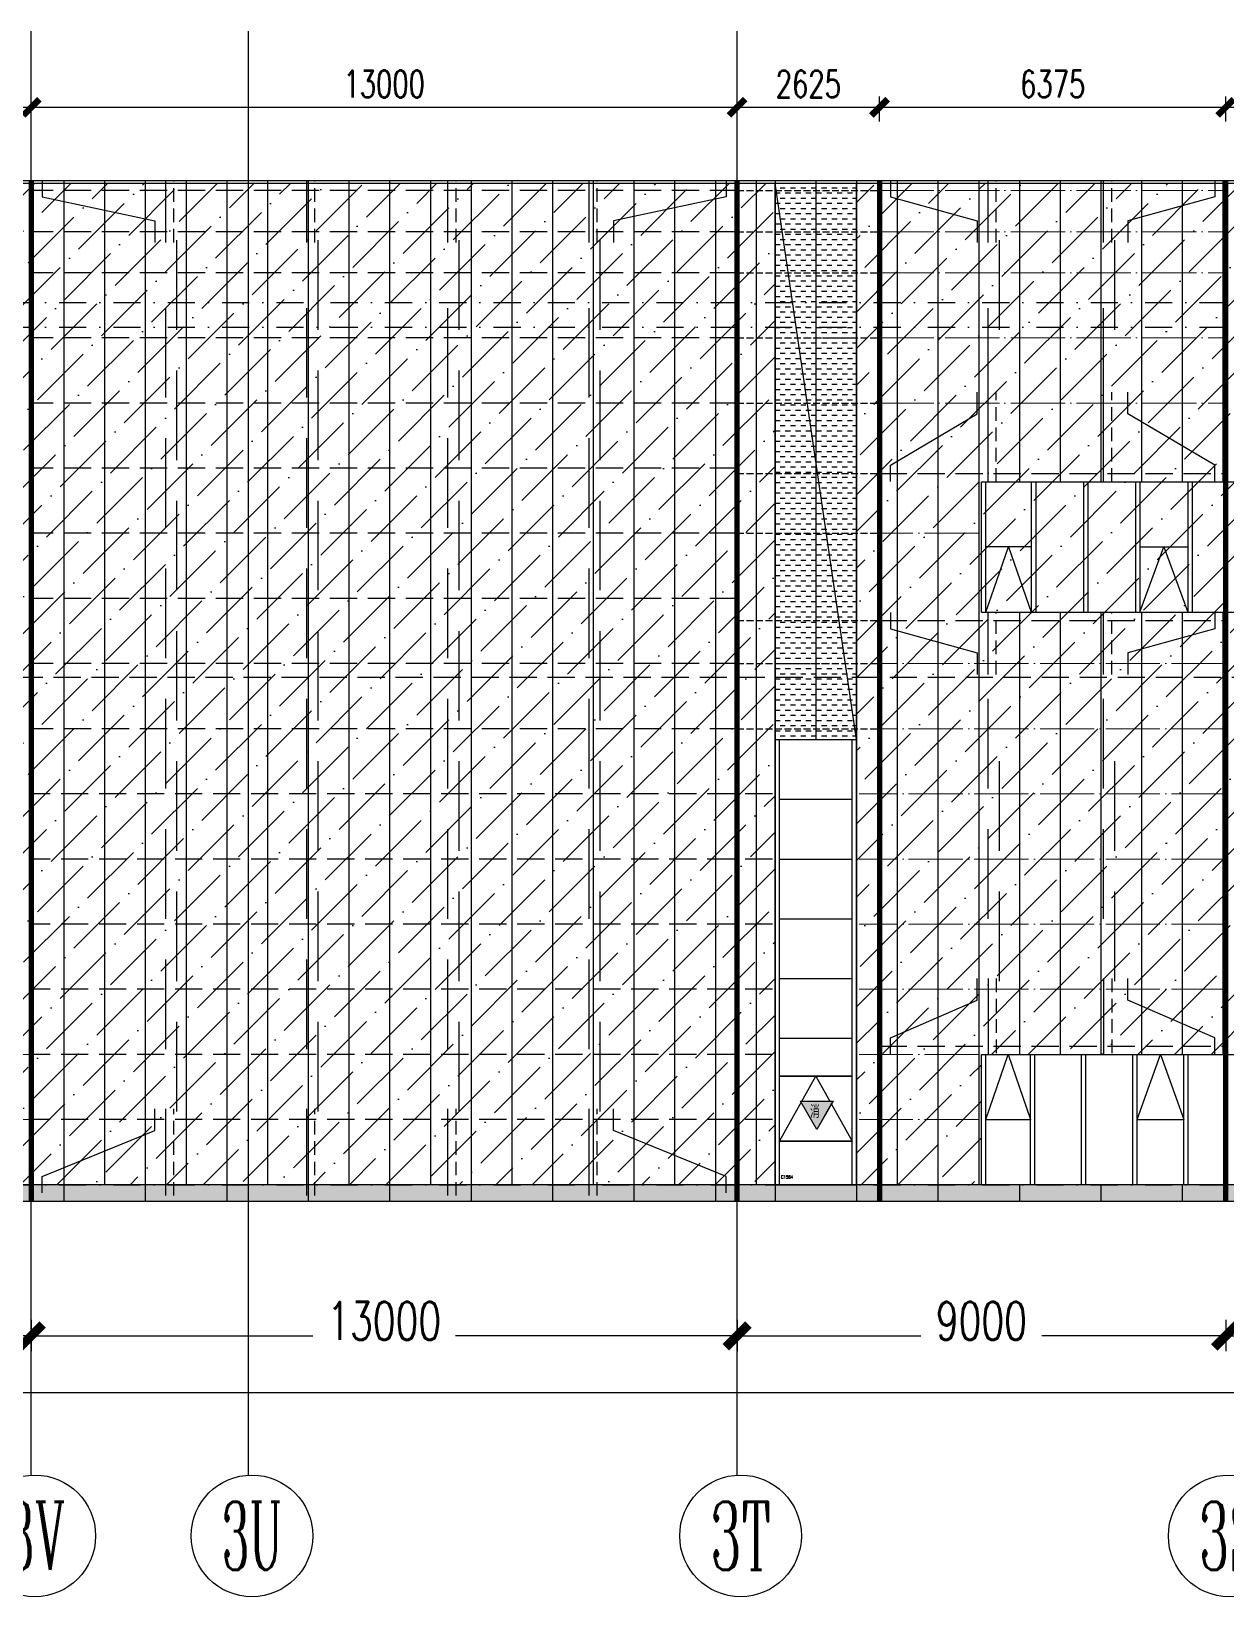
# Model space of a CAD drawing. Extents: x -2072575 to 87763, y -155913 to 742026.
# Drawn here: x -116342 to -94342, y 495627 to 524462 of the extents above; entities that cross this region are included whole.
import ezdxf
from ezdxf.enums import TextEntityAlignment as Align

# ---------------------------------------------------------------- set-up
doc = ezdxf.new("R2010")
doc.units = 0
doc.header["$LTSCALE"] = 1000
for name, pattern in [('20剖面图$0$DASH', [0.35, 0.25, -0.1]), ('__DASH', [0.35, 0.25, -0.1]), ('CENTER', [2, 1.25, -0.25, 0.25, -0.25]), ('DASHDOT', [1, 0.5, -0.25, 0, -0.25]), ('DASHED', [0.75, 0.5, -0.25]), ('DOT', [0.25, 0, -0.25]), ('DOTE', [2.42, 2, -0.2, 0.02, -0.2]), ('HIDDEN2', [0.1875, 0.125, -0.0625])]:
    doc.linetypes.add(name, pattern=pattern)
doc.layers.get('Defpoints').update_dxf_attribs({"color": 210})
for name, color, linetype in [('!ZN1-填充-8', 8, 'Continuous'), ('!ZN1-文字-7', 7, 'Continuous'), ('!ZN1-标注-173', 173, 'Continuous'), ('!ZN3-玻璃幕墙-4', 4, 'Continuous'), ('!ZN4-辅助材料-1', 1, 'Continuous'), ('12圆钢+30钢套管撑杆', 3, 'Continuous'), ('12圆钢斜拉条', 30, 'Continuous'), ('12圆钢直拉条', 22, 'Continuous'), ('250×150×4.5×8 H型钢', 3, 'HIDDEN2'), ('3符号', 3, 'Continuous'), ('3铝板幕墙', 3, 'Continuous'), ('4玻璃幕墙', 4, 'Continuous'), ('60x60x5钢方管', 6, '20剖面图$0$DASH'), ('A-LIN-V', 9, 'Continuous'), ('A-云线', 50, 'Continuous'), ('A-门窗表显示尺寸', 160, 'Continuous'), ('AS-WALL', 40, 'Continuous'), ('DIM', 173, 'Continuous'), ('DOT', 8, 'DOT'), ('DOTE', 1, 'CENTER'), ('IE-填充-JYZS', 7, 'Continuous'), ('压型钢板', 23, 'Continuous')]:
    doc.layers.add(name, color=color, linetype=linetype)
doc.layers.add('A-加建区域', color=47, linetype='Continuous', plot=False)
doc.layers.add('冷弯薄壁C型钢 250x75x20x3.0', color=51, linetype='DOTE', lineweight=0)
doc.layers.add('梁', color=4, linetype='Continuous', lineweight=18)
doc.styles.add('_TCH_AXIS', font='COMPLEX', dxfattribs={"bigfont": 'GBCBIG'})
doc.styles.add('A-STANDARD', font='SIMPLEX', dxfattribs={"bigfont": 'GBCBIG'})
doc.styles.add('DHTEXT-1', font='romans.shx', dxfattribs={"width": 0.7, "bigfont": 'chinese.shx'})
doc.styles.add('样式 1', font='romans.shx', dxfattribs={"width": 0.7, "bigfont": 'chinese.shx'})
doc.dimstyles.new('ZN200', dxfattribs={"dimscale": 200, "dimtxt": 2.5, "dimasz": 1.5, "dimexe": 1, "dimexo": 2, "dimgap": 0.9, "dimtad": 1, "dimdec": 0, "dimdsep": 46, "dimtxsty": 'DHTEXT-1', "dimblk": 'ARCHTICK', "dimcen": 2.5, "dimclrd": 173, "dimclre": 173, "dimclrt": 7, "dimazin": 2, "dimtfac": 1, "dimtdec": 0, "dimtix": 1, "dimtmove": 2, "dimatfit": 3, "dimfxl": 0, "dimtolj": 1, "dimtzin": 0, "dimarcsym": 0})
doc.dimstyles.new('ZN280', dxfattribs={"dimscale": 280, "dimtxt": 2.5, "dimasz": 1.5, "dimexe": 1, "dimexo": 2, "dimgap": 0.9, "dimtad": 1, "dimdec": 0, "dimdsep": 46, "dimtxsty": 'DHTEXT-1', "dimblk": 'ARCHTICK', "dimcen": 2.5, "dimclrd": 173, "dimclre": 173, "dimclrt": 7, "dimazin": 2, "dimtfac": 1, "dimtdec": 0, "dimtix": 1, "dimtmove": 2, "dimatfit": 3, "dimfxl": 0, "dimarcsym": 0})
pattern_1 = [(45, (119669.48, -503214.68), (252.5697, 926.0889), [1190.625, -238.125, 0, -238.125])]

# ---------------------------------------------------------------- blocks, each defined once
blk = doc.blocks.new('*U215')
at = {"layer": '!ZN3-玻璃幕墙-4', "color": 7, "ltscale": 10}
blk.add_lwpolyline([(0, 0), (670, 1200), (1340, 0)], dxfattribs=at)
blk = doc.blocks.new('消防救援口标识')
blk.add_wipeout([(0, 0), (-150, 260), (150, 260)]).dxf.layer = '!ZN1-标注-173'
at = {"layer": '!ZN1-填充-8'}
h = blk.add_hatch(color=252, dxfattribs=at)
h.dxf.hatch_style = 1
h.paths.add_polyline_path([(0, 0), (-150, 260), (150, 260)])
at = {"layer": '!ZN1-标注-173'}
blk.add_lwpolyline([(0, 0), (-150, 260), (150, 260)], close=True, dxfattribs=at)
at = {"layer": '!ZN1-文字-7', "ltscale": 1.5, "style": '样式 1', "width": 0.7}
blk.add_text('消', height=120, dxfattribs=at).set_placement((-62, 164), align=Align.MIDDLE_LEFT)
blk = doc.blocks.new('er446')
at = {"layer": '4玻璃幕墙', "ltscale": 1.5}
for p, q in [((-1821070, 519237), (-1822410, 519237)), ((-1821070, 518037), (-1822410, 518037))]:
    blk.add_line(p, q, dxfattribs=at)
at = {"layer": '!ZN3-玻璃幕墙-4', "ltscale": 500}
blk.add_blockref('*U215', (-1822410, 518037), dxfattribs=at)
at = {"layer": 'A-门窗表显示尺寸', "color": 3, "style": 'A-STANDARD', "width": 0.705882}
blk.add_text('C1584', height=59.5, dxfattribs=at).set_placement((-1822380, 517350))
at = {"layer": '!ZN4-辅助材料-1', "xscale": 2, "yscale": 2, "zscale": 2}
blk.add_blockref('消防救援口标识', (-1821724, 518256), dxfattribs=at)
blk = doc.blocks.new('20250905101245')
at = {"layer": '!ZN1-填充-8'}
h = blk.add_hatch(dxfattribs=at)
h.set_pattern_fill('ANSI36', color=252, scale=300, style=0)
h.set_pattern_definition(pattern_1)
h.paths.add_polyline_path([(-900, 0), (31700, 0), (31700, 18450), (-900, 18450)])
h = blk.add_hatch(dxfattribs=at)
h.set_pattern_fill('ANSI36', color=252, scale=300, style=0)
h.set_pattern_definition(pattern_1)
h.paths.add_polyline_path([(33200, 18450), (58600, 18450), (58600, 0), (56000, 0), (56000, 5000), (51000, 5000), (51000, 0), (50700, 0), (35500, 0), (48700, 0), (48700, 2400), (35500, 2400), (35500, 0), (31689, 0), (31700, 0), (33200, 0)])
h = blk.add_hatch(dxfattribs=at)
h.set_pattern_fill('DOTS', color=252, scale=75, style=0)
h.set_pattern_definition([(0, (134341.77, -503214.68), (59.53125, 119.0625), [0, -119.0625])])
h.paths.add_polyline_path([(-900, 0), (43003, 0), (43003, -300), (-900, -300)])
at = {"layer": 'IE-填充-JYZS', "ltscale": 10}
h = blk.add_hatch(dxfattribs=at)
h.set_pattern_fill('DASH', color=252, scale=100)
h.set_pattern_definition([(0, (119669.48, -503214.675), (95.25, 95.25), [95.25, -95.25])])
h.paths.add_polyline_path([(31700, 8200), (33200, 8200), (33200, 18450), (31700, 18450)])
at = {"layer": '!ZN3-玻璃幕墙-4', "color": 252, "ltscale": 10}
for points in [[(35580, 10550), (36000, 11750), (36420, 10550)], [(38420, 10550), (38860, 11750), (39300, 10550)], [(35580, 1200), (35991, 2400), (36403, 1200)], [(38369, 1200), (38800, 2400), (39231, 1200)]]:
    blk.add_lwpolyline(points, dxfattribs=at)
at = {"layer": '3铝板幕墙', "color": 252, "ltscale": 1000}
for p, q in [((18600, 0), (18600, -300)), ((20100, 0), (20100, -300)), ((21600, 0), (21600, -300)), ((23100, 0), (23100, -300)), ((24600, 0), (24600, -300)), ((26100, 0), (26100, -300)), ((27600, 0), (27600, -300)), ((29100, 0), (29100, -300)), ((30600, 0), (30600, -300)), ((34700, 0), (34700, -300)), ((36200, 0), (36200, -300)), ((37700, 0), (37700, -300)), ((39200, 0), (39200, -300))]:
    blk.add_line(p, q, dxfattribs=at)
at = {"layer": '4玻璃幕墙', "color": 252, "ltscale": 10}
for p, q in [((35500, 10550), (35500, 12950)), ((35500, 12950), (56000, 12950)), ((35580, 10550), (35580, 12950)), ((36420, 12950), (36420, 10550)), ((36500, 12950), (36500, 10550)), ((37380, 12950), (37380, 10550)), ((37460, 12950), (37460, 10550)), ((38340, 12950), (38340, 10550)), ((38420, 12950), (38420, 10550)), ((39300, 12950), (39300, 10550)), ((39380, 12950), (39380, 10550)), ((36420, 11750), (35580, 11750)), ((38420, 11750), (39300, 11750)), ((35500, 10550), (56000, 10550))]:
    blk.add_line(p, q, dxfattribs=at)
at = {"layer": '4玻璃幕墙', "color": 252, "ltscale": 1.5}
for p, q in [((31700, 8200), (33200, 8200)), ((31780, 7100), (33120, 7100)), ((31780, 6000), (33120, 6000)), ((31780, 4900), (33120, 4900)), ((31780, 3800), (33120, 3800)), ((31780, 2700), (33120, 2700)), ((35500, 0), (35500, 2400)), ((35500, 2400), (48700, 2400)), ((35580, 0), (35580, 2400)), ((36403, 0), (36403, 2400)), ((36483, 0), (36483, 2400)), ((37346, 0), (37346, 2400)), ((37426, 0), (37426, 2400)), ((38289, 0), (38289, 2400)), ((38369, 0), (38369, 2400)), ((39231, 0), (39231, 2400)), ((39311, 0), (39311, 2400)), ((35580, 1200), (36403, 1200)), ((38369, 1200), (39231, 1200)), ((48700, 0), (35500, 0))]:
    blk.add_line(p, q, dxfattribs=at)
at = {"layer": 'A-LIN-V', "color": 252}
for p, q in [((-900, 18500), (184800, 18500)), ((-900, 18450), (184800, 18450)), ((31700, 8200), (31700, 18450)), ((33200, 8200), (33200, 18450))]:
    blk.add_line(p, q, dxfattribs=at)
at = {"layer": 'AS-WALL', "color": 252}
blk.add_lwpolyline([(33200, 8200), (33200, 8200), (31700, 18450)], dxfattribs=at)
at = {"layer": '压型钢板', "color": 252, "ltscale": 10}
for p, q in [((18600, 18500), (18600, 0)), ((19350, 18500), (19350, 0)), ((20100, 18500), (20100, 0)), ((20850, 18500), (20850, 0)), ((21600, 18500), (21600, 0)), ((22350, 18500), (22350, 0)), ((23100, 18500), (23100, 0)), ((23850, 18500), (23850, 0)), ((24600, 18500), (24600, 0)), ((25350, 18500), (25350, 0)), ((26100, 18500), (26100, 0)), ((26850, 18500), (26850, 0)), ((27600, 18500), (27600, 0)), ((28350, 18500), (28350, 0)), ((29100, 18500), (29100, 0)), ((29850, 18500), (29850, 0)), ((30600, 18500), (30600, 0)), ((31350, 18500), (31350, 0)), ((32450, 18500), (32450, 8200)), ((33950, 18500), (33950, 0)), ((34700, 18500), (34700, 0)), ((35450, 18500), (35450, 0)), ((36200, 18500), (36200, 12950)), ((36950, 18500), (36950, 12950)), ((37700, 18500), (37700, 12950)), ((38450, 18500), (38450, 12950)), ((39200, 18500), (39200, 12950)), ((39950, 18500), (39950, 12950)), ((36200, 10550), (36200, 2400)), ((36950, 10550), (36950, 2400)), ((37700, 10550), (37700, 2400)), ((38450, 10550), (38450, 2400)), ((39200, 10550), (39200, 2400)), ((39950, 10550), (39950, 2400))]:
    blk.add_line(p, q, dxfattribs=at)
at = {"layer": 'A-LIN-V', "color": 252}
blk.add_blockref('er446', (1854190, -517237), dxfattribs=at)
blk.add_blockref('er446', (1854190, -517237), dxfattribs=at)
blk.add_blockref('er446', (1854190, -517237), dxfattribs=at)
at = {"layer": '!ZN3-玻璃幕墙-4', "color": 252, "ltscale": 10}
blk.add_lwpolyline([(31780, 800), (32450, 2000), (33120, 800)], dxfattribs=at)
at = {"layer": '3铝板幕墙', "color": 252, "ltscale": 1000}
for p, q in [((31700, 0), (31700, -300)), ((33200, 0), (33200, -300))]:
    blk.add_line(p, q, dxfattribs=at)
blk.add_lwpolyline([(43003, 0), (-900, 0), (-900, -300), (43003, -300)], close=True, dxfattribs=at)
at = {"layer": '4玻璃幕墙', "color": 252, "ltscale": 1.5}
for p, q in [((31700, 0), (31700, 8200)), ((31780, 0), (31780, 8200)), ((33120, 0), (33120, 8200)), ((33200, 0), (33200, 8200)), ((33120, 2000), (31780, 2000)), ((31780, 800), (33120, 800)), ((31700, 0), (33200, 0)), ((33200, 0), (31700, 0))]:
    blk.add_line(p, q, dxfattribs=at)
at = {"layer": '4玻璃幕墙', "ltscale": 1.5}
blk.add_line((33120, 800), (31780, 800), dxfattribs=at)
at = {"layer": 'A-LIN-V', "color": 252}
blk.add_line((33200, 0), (31700, 0), dxfattribs=at)
at = {"layer": '压型钢板', "color": 252, "ltscale": 10}
for p, q in [((31700, 18500), (31700, 0)), ((33200, 18500), (33200, 0))]:
    blk.add_line(p, q, dxfattribs=at)
at = {"layer": 'A-门窗表显示尺寸', "color": 3, "style": 'A-STANDARD', "width": 0.705882}
blk.add_text('C1584', height=59.5, dxfattribs=at).set_placement((31810, 113))
at = {"layer": '!ZN4-辅助材料-1', "xscale": 2, "yscale": 2, "zscale": 2}
blk.add_blockref('消防救援口标识', (32467, 1018), dxfattribs=at)
blk = doc.blocks.new('_ArchTick')
at = {"color": 0, "linetype": 'ByBlock', "const_width": 0.4}
blk.add_lwpolyline([(-0.5, -0.5), (0.5, 0.5)], dxfattribs=at)
blk = doc.blocks.new('*D2507')
at = {"layer": 'Defpoints', "color": 0, "ltscale": 2800, "transparency": 16777216}
for p in [(-900, -1926), (184800, -1926), (184800, -3824)]:
    blk.add_point(p, dxfattribs=at)
at = {"layer": 'DIM', "color": 173, "linetype": 'ByBlock', "lineweight": -2, "ltscale": 2800, "transparency": 16777216}
for p, q in [((-900, -2486), (-900, -4104)), ((184800, -2486), (184800, -4104)), ((-900, -3824), (90403, -3824)), ((184800, -3824), (93497, -3824))]:
    blk.add_line(p, q, dxfattribs=at)
at = {"layer": 'DIM', "color": 173, "lineweight": -2, "ltscale": 2800, "transparency": 16777216, "xscale": 420, "yscale": 420, "zscale": 420, "rotation": 180}
blk.add_blockref('_ArchTick', (-900, -3824), dxfattribs=at)
at = {"layer": 'DIM', "color": 173, "lineweight": -2, "ltscale": 2800, "transparency": 16777216, "xscale": 420, "yscale": 420, "zscale": 420}
blk.add_blockref('_ArchTick', (184800, -3824), dxfattribs=at)
at = {"layer": 'DIM', "color": 7, "ltscale": 2800, "transparency": 16777216, "insert": (91950, -3549), "char_height": 700, "attachment_point": 5, "style": 'DHTEXT-1'}
blk.add_mtext('185700', dxfattribs=at)
blk = doc.blocks.new('*D2515')
at = {"layer": 'Defpoints', "color": 0, "ltscale": 2800, "transparency": 16777216}
for p in [(9000, -1926), (18000, -1926), (18000, -2784)]:
    blk.add_point(p, dxfattribs=at)
at = {"layer": 'DIM', "color": 173, "linetype": 'ByBlock', "lineweight": -2, "ltscale": 2800, "transparency": 16777216}
for p, q in [((9000, -2486), (9000, -3064)), ((18000, -2486), (18000, -3064)), ((9000, -2784), (12385, -2784)), ((18000, -2784), (14615, -2784))]:
    blk.add_line(p, q, dxfattribs=at)
at = {"layer": 'DIM', "color": 173, "lineweight": -2, "ltscale": 2800, "transparency": 16777216, "xscale": 420, "yscale": 420, "zscale": 420, "rotation": 180}
blk.add_blockref('_ArchTick', (9000, -2784), dxfattribs=at)
at = {"layer": 'DIM', "color": 173, "lineweight": -2, "ltscale": 2800, "transparency": 16777216, "xscale": 420, "yscale": 420, "zscale": 420}
blk.add_blockref('_ArchTick', (18000, -2784), dxfattribs=at)
at = {"layer": 'DIM', "color": 7, "ltscale": 2800, "transparency": 16777216, "insert": (13500, -2509), "char_height": 700, "attachment_point": 5, "style": 'DHTEXT-1'}
blk.add_mtext('9000', dxfattribs=at)
blk = doc.blocks.new('*D2516')
at = {"layer": 'Defpoints', "color": 0, "ltscale": 2800, "transparency": 16777216}
for p in [(18000, -1926), (31000, -1926), (31000, -2784)]:
    blk.add_point(p, dxfattribs=at)
at = {"layer": 'DIM', "color": 173, "linetype": 'ByBlock', "lineweight": -2, "ltscale": 2800, "transparency": 16777216}
for p, q in [((18000, -2486), (18000, -3064)), ((31000, -2486), (31000, -3064)), ((18000, -2784), (23186, -2784)), ((31000, -2784), (25814, -2784))]:
    blk.add_line(p, q, dxfattribs=at)
at = {"layer": 'DIM', "color": 173, "lineweight": -2, "ltscale": 2800, "transparency": 16777216, "xscale": 420, "yscale": 420, "zscale": 420, "rotation": 180}
blk.add_blockref('_ArchTick', (18000, -2784), dxfattribs=at)
at = {"layer": 'DIM', "color": 173, "lineweight": -2, "ltscale": 2800, "transparency": 16777216, "xscale": 420, "yscale": 420, "zscale": 420}
blk.add_blockref('_ArchTick', (31000, -2784), dxfattribs=at)
at = {"layer": 'DIM', "color": 7, "ltscale": 2800, "transparency": 16777216, "insert": (24500, -2509), "char_height": 700, "attachment_point": 5, "style": 'DHTEXT-1'}
blk.add_mtext('13000', dxfattribs=at)
blk = doc.blocks.new('*D2517')
at = {"layer": 'Defpoints', "color": 0, "ltscale": 2800, "transparency": 16777216}
for p in [(31000, -1926), (40000, -1926), (40000, -2784)]:
    blk.add_point(p, dxfattribs=at)
at = {"layer": 'DIM', "color": 173, "linetype": 'ByBlock', "lineweight": -2, "ltscale": 2800, "transparency": 16777216}
for p, q in [((31000, -2486), (31000, -3064)), ((40000, -2486), (40000, -3064)), ((31000, -2784), (34385, -2784)), ((40000, -2784), (36615, -2784))]:
    blk.add_line(p, q, dxfattribs=at)
at = {"layer": 'DIM', "color": 173, "lineweight": -2, "ltscale": 2800, "transparency": 16777216, "xscale": 420, "yscale": 420, "zscale": 420, "rotation": 180}
blk.add_blockref('_ArchTick', (31000, -2784), dxfattribs=at)
at = {"layer": 'DIM', "color": 173, "lineweight": -2, "ltscale": 2800, "transparency": 16777216, "xscale": 420, "yscale": 420, "zscale": 420}
blk.add_blockref('_ArchTick', (40000, -2784), dxfattribs=at)
at = {"layer": 'DIM', "color": 7, "ltscale": 2800, "transparency": 16777216, "insert": (35500, -2509), "char_height": 700, "attachment_point": 5, "style": 'DHTEXT-1'}
blk.add_mtext('9000', dxfattribs=at)
blk = doc.blocks.new('*D2518')
at = {"layer": 'Defpoints', "color": 0, "ltscale": 2800, "transparency": 16777216}
for p in [(40000, -1926), (49000, -1926), (49000, -2784)]:
    blk.add_point(p, dxfattribs=at)
at = {"layer": 'DIM', "color": 173, "linetype": 'ByBlock', "lineweight": -2, "ltscale": 2800, "transparency": 16777216}
for p, q in [((40000, -2486), (40000, -3064)), ((49000, -2486), (49000, -3064)), ((40000, -2784), (43385, -2784)), ((49000, -2784), (45615, -2784))]:
    blk.add_line(p, q, dxfattribs=at)
at = {"layer": 'DIM', "color": 173, "lineweight": -2, "ltscale": 2800, "transparency": 16777216, "xscale": 420, "yscale": 420, "zscale": 420, "rotation": 180}
blk.add_blockref('_ArchTick', (40000, -2784), dxfattribs=at)
at = {"layer": 'DIM', "color": 173, "lineweight": -2, "ltscale": 2800, "transparency": 16777216, "xscale": 420, "yscale": 420, "zscale": 420}
blk.add_blockref('_ArchTick', (49000, -2784), dxfattribs=at)
at = {"layer": 'DIM', "color": 7, "ltscale": 2800, "transparency": 16777216, "insert": (44500, -2509), "char_height": 700, "attachment_point": 5, "style": 'DHTEXT-1'}
blk.add_mtext('9000', dxfattribs=at)
blk = doc.blocks.new('卓越-轴号')
blk.add_circle((0, 0), 4)
at = {"color": 0, "style": '_TCH_AXIS', "width": 1.041667, "flags": 8}
blk.add_attdef('A', text='', height=4.48, dxfattribs=at).set_placement((-2, -2.24), (2, -2.24), align=Align.FIT)
blk = doc.blocks.new('A$C75b4c934')
at = {"layer": '4玻璃幕墙', "color": 8, "ltscale": 1.5}
for p, q in [((285573, 8200), (287073, 8200)), ((285653, 7100), (286993, 7100)), ((285653, 6000), (286993, 6000)), ((285653, 4900), (286993, 4900)), ((285653, 3800), (286993, 3800)), ((285653, 2700), (286993, 2700))]:
    blk.add_line(p, q, dxfattribs=at)
at = {"layer": 'A-LIN-V', "color": 8}
blk.add_blockref('er446', (2108064, -517237), dxfattribs=at)
blk.add_blockref('er446', (2108064, -517237), dxfattribs=at)
blk.add_blockref('er446', (2108064, -517237), dxfattribs=at)
blk.add_blockref('er446', (2108064, -517237), dxfattribs=at)
at = {"layer": '4玻璃幕墙', "color": 8, "ltscale": 1.5}
for p, q in [((285573, 0), (285573, 8200)), ((285653, 0), (285653, 8200)), ((286993, 0), (286993, 8200)), ((287073, 0), (287073, 8200)), ((285653, 2000), (286993, 2000)), ((285653, 800), (286993, 800)), ((285573, 0), (287073, 0)), ((287073, 0), (285573, 0))]:
    blk.add_line(p, q, dxfattribs=at)
blk = doc.blocks.new('*D3659')
at = {"layer": 'Defpoints', "color": 0, "ltscale": 10, "transparency": 16777216}
for p in [(-85342, 523062), (-94342, 522398), (-85342, 522398)]:
    blk.add_point(p, dxfattribs=at)
at = {"layer": 'DIM', "color": 173, "linetype": 'ByBlock', "lineweight": -2, "ltscale": 10, "transparency": 16777216}
for p, q in [((-94342, 522798), (-94342, 523262)), ((-85342, 522798), (-85342, 523262)), ((-94342, 523062), (-85342, 523062))]:
    blk.add_line(p, q, dxfattribs=at)
at = {"layer": 'DIM', "color": 173, "lineweight": -2, "ltscale": 10, "transparency": 16777216, "xscale": 300, "yscale": 300, "zscale": 300, "rotation": 180}
blk.add_blockref('_ArchTick', (-94342, 523062), dxfattribs=at)
at = {"layer": 'DIM', "color": 173, "lineweight": -2, "ltscale": 10, "transparency": 16777216, "xscale": 300, "yscale": 300, "zscale": 300}
blk.add_blockref('_ArchTick', (-85342, 523062), dxfattribs=at)
at = {"layer": 'DIM', "color": 7, "ltscale": 10, "transparency": 16777216, "insert": (-89842, 523492), "char_height": 500, "attachment_point": 5, "style": 'DHTEXT-1'}
blk.add_mtext('\\A1;9000', dxfattribs=at)
blk = doc.blocks.new('*D3660')
at = {"layer": 'Defpoints', "color": 0, "ltscale": 10, "transparency": 16777216}
for p in [(-94342, 523062), (-100717, 522398), (-94342, 522398)]:
    blk.add_point(p, dxfattribs=at)
at = {"layer": 'DIM', "color": 173, "linetype": 'ByBlock', "lineweight": -2, "ltscale": 10, "transparency": 16777216}
for p, q in [((-100717, 522798), (-100717, 523262)), ((-94342, 522798), (-94342, 523262)), ((-100717, 523062), (-94342, 523062))]:
    blk.add_line(p, q, dxfattribs=at)
at = {"layer": 'DIM', "color": 173, "lineweight": -2, "ltscale": 10, "transparency": 16777216, "xscale": 300, "yscale": 300, "zscale": 300, "rotation": 180}
blk.add_blockref('_ArchTick', (-100717, 523062), dxfattribs=at)
at = {"layer": 'DIM', "color": 173, "lineweight": -2, "ltscale": 10, "transparency": 16777216, "xscale": 300, "yscale": 300, "zscale": 300}
blk.add_blockref('_ArchTick', (-94342, 523062), dxfattribs=at)
at = {"layer": 'DIM', "color": 7, "ltscale": 10, "transparency": 16777216, "insert": (-97529, 523492), "char_height": 500, "attachment_point": 5, "style": 'DHTEXT-1'}
blk.add_mtext('\\A1;6375', dxfattribs=at)
blk = doc.blocks.new('*D3661')
at = {"layer": 'Defpoints', "color": 0, "ltscale": 10, "transparency": 16777216}
for p in [(-100717, 523062), (-103342, 522398), (-100717, 522398)]:
    blk.add_point(p, dxfattribs=at)
at = {"layer": 'DIM', "color": 173, "linetype": 'ByBlock', "lineweight": -2, "ltscale": 10, "transparency": 16777216}
for p, q in [((-103342, 522798), (-103342, 523262)), ((-100717, 522798), (-100717, 523262)), ((-103342, 523062), (-100717, 523062))]:
    blk.add_line(p, q, dxfattribs=at)
at = {"layer": 'DIM', "color": 173, "lineweight": -2, "ltscale": 10, "transparency": 16777216, "xscale": 300, "yscale": 300, "zscale": 300, "rotation": 180}
blk.add_blockref('_ArchTick', (-103342, 523062), dxfattribs=at)
at = {"layer": 'DIM', "color": 173, "lineweight": -2, "ltscale": 10, "transparency": 16777216, "xscale": 300, "yscale": 300, "zscale": 300}
blk.add_blockref('_ArchTick', (-100717, 523062), dxfattribs=at)
at = {"layer": 'DIM', "color": 7, "ltscale": 10, "transparency": 16777216, "insert": (-102029, 523492), "char_height": 500, "attachment_point": 5, "style": 'DHTEXT-1'}
blk.add_mtext('\\A1;2625', dxfattribs=at)
blk = doc.blocks.new('*D3662')
at = {"layer": 'Defpoints', "color": 0, "ltscale": 10, "transparency": 16777216}
for p in [(-103342, 523062), (-116342, 522398), (-103342, 522398)]:
    blk.add_point(p, dxfattribs=at)
at = {"layer": 'DIM', "color": 173, "linetype": 'ByBlock', "lineweight": -2, "ltscale": 10, "transparency": 16777216}
for p, q in [((-116342, 522798), (-116342, 523262)), ((-103342, 522798), (-103342, 523262)), ((-116342, 523062), (-103342, 523062))]:
    blk.add_line(p, q, dxfattribs=at)
at = {"layer": 'DIM', "color": 173, "lineweight": -2, "ltscale": 10, "transparency": 16777216, "xscale": 300, "yscale": 300, "zscale": 300, "rotation": 180}
blk.add_blockref('_ArchTick', (-116342, 523062), dxfattribs=at)
at = {"layer": 'DIM', "color": 173, "lineweight": -2, "ltscale": 10, "transparency": 16777216, "xscale": 300, "yscale": 300, "zscale": 300}
blk.add_blockref('_ArchTick', (-103342, 523062), dxfattribs=at)
at = {"layer": 'DIM', "color": 7, "ltscale": 10, "transparency": 16777216, "insert": (-109842, 523492), "char_height": 500, "attachment_point": 5, "style": 'DHTEXT-1'}
blk.add_mtext('\\A1;13000', dxfattribs=at)
blk = doc.blocks.new('*D3663')
at = {"layer": 'Defpoints', "color": 0, "ltscale": 10, "transparency": 16777216}
for p in [(-116342, 523062), (-125342, 522398), (-116342, 522398)]:
    blk.add_point(p, dxfattribs=at)
at = {"layer": 'DIM', "color": 173, "linetype": 'ByBlock', "lineweight": -2, "ltscale": 10, "transparency": 16777216}
for p, q in [((-125342, 522798), (-125342, 523262)), ((-116342, 522798), (-116342, 523262)), ((-125342, 523062), (-116342, 523062))]:
    blk.add_line(p, q, dxfattribs=at)
at = {"layer": 'DIM', "color": 173, "lineweight": -2, "ltscale": 10, "transparency": 16777216, "xscale": 300, "yscale": 300, "zscale": 300, "rotation": 180}
blk.add_blockref('_ArchTick', (-125342, 523062), dxfattribs=at)
at = {"layer": 'DIM', "color": 173, "lineweight": -2, "ltscale": 10, "transparency": 16777216, "xscale": 300, "yscale": 300, "zscale": 300}
blk.add_blockref('_ArchTick', (-116342, 523062), dxfattribs=at)
at = {"layer": 'DIM', "color": 7, "ltscale": 10, "transparency": 16777216, "insert": (-120842, 523492), "char_height": 500, "attachment_point": 5, "style": 'DHTEXT-1'}
blk.add_mtext('\\A1;9000', dxfattribs=at)
blk = doc.blocks.new('20250821140411')
at = {"layer": 'DOT', "linetype": 'DASHDOT'}
for p, q in [((-7489.1, 18500), (190989.5, 18500)), ((-7489.1, 16250), (190989.5, 16250)), ((-7489.1, 15800), (190989.5, 15800)), ((-7489.1, 0), (190989.5, 0))]:
    blk.add_line(p, q, dxfattribs=at)
at = {"layer": 'DOTE', "ltscale": 280}
for p, q in [((18000, -5350), (18000, 21247.6)), ((22000, -5350), (22000, 21247.6)), ((31000, -5350), (31000, 21247.6))]:
    blk.add_line(p, q, dxfattribs=at)
at = {"layer": '3符号', "color": 7}
ref = blk.add_blockref('卓越-轴号', (18064.3, -6468.2), dxfattribs=dict(at, xscale=280, yscale=280, zscale=280))
ref.add_attrib('A', '3V', dxfattribs={"layer": '0', "color": 0, "height": 1254.4, "style": '_TCH_AXIS', "width": 0.506757}).set_placement((17504.3, -7095.4), (18624.3, -7095.4), align=Align.FIT)
ref = blk.add_blockref('卓越-轴号', (22064.3, -6468.2), dxfattribs=dict(at, xscale=280, yscale=280, zscale=280))
ref.add_attrib('A', '3U', dxfattribs={"layer": '0', "color": 0, "height": 1254.4, "style": '_TCH_AXIS', "width": 0.480769}).set_placement((21504.3, -7095.4), (22624.3, -7095.4), align=Align.FIT)
ref = blk.add_blockref('卓越-轴号', (31064.3, -6468.2), dxfattribs=dict(at, xscale=280, yscale=280, zscale=280))
ref.add_attrib('A', '3T', dxfattribs={"layer": '0', "color": 0, "height": 1254.4, "style": '_TCH_AXIS', "width": 0.551471}).set_placement((30504.3, -7095.4), (31624.3, -7095.4), align=Align.FIT)
ref = blk.add_blockref('卓越-轴号', (40064.3, -6468.2), dxfattribs=dict(at, xscale=280, yscale=280, zscale=280))
ref.add_attrib('A', '3S', dxfattribs={"layer": '0', "color": 0, "height": 1254.4, "style": '_TCH_AXIS', "width": 0.568182}).set_placement((39504.3, -7095.4), (40624.3, -7095.4), align=Align.FIT)
at = {"layer": 'DIM', "ltscale": 2800}
for base, p1, p2, picture, middle in [((184800, -3824.1), (-900, -1926.1), (184800, -1926.1), '*D2507', (91950, -3549.1)), ((18000, -2784.1), (9000, -1926.1), (18000, -1926.1), '*D2515', (13500, -2509.1)), ((31000, -2784.1), (18000, -1926.1), (31000, -1926.1), '*D2516', (24500, -2509.1)), ((40000, -2784.1), (31000, -1926.1), (40000, -1926.1), '*D2517', (35500, -2509.1)), ((49000, -2784.1), (40000, -1926.1), (49000, -1926.1), '*D2518', (44500, -2509.1))]:
    dim = blk.add_linear_dim(base=base, p1=p1, p2=p2, angle=0, dimstyle='ZN280', dxfattribs=at)
    dim.commit()
    dim.dimension.update_dxf_attribs({"geometry": picture, "text_midpoint": middle, "dimtype": 129})

msp = doc.modelspace()

# ---------------------------------------------------------------- linework, layer by layer
at = {"layer": 'A-加建区域', "linetype": '__DASH', "ltscale": 2}
msp.add_line((-141830.9, 512564.7), (56647.8, 512564.7), dxfattribs=at)
at = {"layer": 'AS-WALL'}
msp.add_line((-141830.9, 502914.7), (56647.8, 502914.7), dxfattribs=at)

# ---------------------------------------------------------------- dimensions: what is measured, and where the dimension line sits
at = {"layer": 'DIM', "ltscale": 10}
for base, p1, p2, picture, middle in [((-116341.8, 523061.8), (-125341.8, 522397.9), (-116341.8, 522397.9), '*D3663', (-120841.8, 523491.8)), ((-103341.8, 523061.8), (-116341.8, 522397.9), (-103341.8, 522397.9), '*D3662', (-109841.8, 523491.8)), ((-100716.8, 523061.8), (-103341.8, 522397.9), (-100716.8, 522397.9), '*D3661', (-102029.3, 523491.8)), ((-94341.8, 523061.8), (-100716.8, 522397.9), (-94341.8, 522397.9), '*D3660', (-97529.3, 523491.8)), ((-85341.8, 523061.8), (-94341.8, 522397.9), (-85341.8, 522397.9), '*D3659', (-89841.8, 523491.8))]:
    dim = msp.add_linear_dim(base=base, p1=p1, p2=p2, dimstyle='ZN200', override={"dimfxl": 2}, dxfattribs=at)
    dim.commit()
    dim.dimension.update_dxf_attribs({"geometry": picture, "text_midpoint": middle})

# ---------------------------------------------------------------- next in the draw order: block references
at = {"layer": '12圆钢直拉条', "ltscale": 1000}
msp.add_blockref('20250905101245', (-134341.8, 503214.7), dxfattribs=at)

# ---------------------------------------------------------------- next in the draw order: linework, layer by layer
at = {"layer": '12圆钢+30钢套管撑杆', "color": 3}
for p, q in [((-113866.8, 520570.9), (-113866.8, 521714.7)), ((-111266.8, 520570.9), (-111266.8, 521714.7)), ((-108666.8, 520570.9), (-108666.8, 521714.7)), ((-106066.8, 520570.9), (-106066.8, 521714.7)), ((-98716.8, 520570.9), (-98716.8, 521714.7)), ((-96591.8, 520570.9), (-96591.8, 521714.7)), ((-98716.8, 516164.7), (-98716.8, 517814.7)), ((-96591.8, 516164.7), (-96591.8, 517814.7)), ((-98716.8, 512614.7), (-98716.8, 513758.4)), ((-96591.8, 512614.7), (-96591.8, 513758.4)), ((-111266.8, 503014.7), (-111266.8, 504614.7))]:
    msp.add_line(p, q, dxfattribs=at)
at = {"layer": '12圆钢+30钢套管撑杆', "color": 3, "linetype": 'DASHED', "ltscale": 0.5}
for p, q in [((-113716.8, 520570.9), (-113716.8, 521714.7)), ((-111116.8, 520570.9), (-111116.8, 521714.7)), ((-108516.8, 520570.9), (-108516.8, 521714.7)), ((-105916.8, 520570.9), (-105916.8, 521714.7)), ((-98566.8, 520570.9), (-98566.8, 521714.7)), ((-96441.8, 520570.9), (-96441.8, 521714.7)), ((-98566.8, 516164.7), (-98566.8, 517814.7)), ((-96441.8, 516164.7), (-96441.8, 517814.7)), ((-98566.8, 512614.7), (-98566.8, 513758.4)), ((-96441.8, 512614.7), (-96441.8, 513758.4)), ((-111116.8, 503014.7), (-111116.8, 504614.7))]:
    msp.add_line(p, q, dxfattribs=at)
at = {"layer": '12圆钢斜拉条', "ltscale": 1000}
for points in [[(-116141.8, 521714.7), (-116141.8, 521414.7), (-114066.8, 520970.9), (-114066.8, 520570.9)], [(-103541.8, 521714.7), (-103541.8, 521414.7), (-105616.8, 520970.9), (-105616.8, 520570.9)], [(-100516.8, 521714.7), (-100516.8, 521414.7), (-98916.8, 520970.9), (-98916.8, 520570.9)], [(-94541.8, 521714.7), (-94541.8, 521414.7), (-96141.8, 520970.9), (-96141.8, 520570.9)], [(-100516.8, 516169.7), (-100516.8, 516469.7), (-98916.8, 517414.7), (-98916.8, 517814.7)], [(-94541.8, 516169.7), (-94541.8, 516469.7), (-96141.8, 517414.7), (-96141.8, 517814.7)], [(-100516.8, 513758.4), (-100516.8, 513458.4), (-98916.8, 513014.7), (-98916.8, 512614.7)], [(-94541.8, 513758.4), (-94541.8, 513458.4), (-96141.8, 513014.7), (-96141.8, 512614.7)]]:
    msp.add_lwpolyline(points, dxfattribs=at)
at = {"layer": '12圆钢直拉条', "ltscale": 1000}
for p, q in [((-113666.8, 520614.7), (-113666.8, 518964.7)), ((-111066.8, 520614.7), (-111066.8, 518964.7)), ((-108466.8, 520614.7), (-108466.8, 518964.7)), ((-105866.8, 520614.7), (-105866.8, 518964.7)), ((-98516.8, 520614.7), (-98516.8, 518964.7)), ((-96391.8, 520614.7), (-96391.8, 518964.7)), ((-113866.8, 517714.7), (-113866.8, 519364.7)), ((-111266.8, 517714.7), (-111266.8, 519364.7)), ((-108666.8, 517714.7), (-108666.8, 519364.7)), ((-106066.8, 517714.7), (-106066.8, 519364.7)), ((-98716.8, 517714.7), (-98716.8, 519364.7)), ((-96591.8, 517714.7), (-96591.8, 519364.7)), ((-113666.8, 518214.7), (-113666.8, 516564.7)), ((-111066.8, 518214.7), (-111066.8, 516564.7)), ((-108466.8, 518214.7), (-108466.8, 516564.7)), ((-105866.8, 518214.7), (-105866.8, 516564.7)), ((-113866.8, 515314.7), (-113866.8, 516964.7)), ((-111266.8, 515314.7), (-111266.8, 516964.7)), ((-108666.8, 515314.7), (-108666.8, 516964.7)), ((-106066.8, 515314.7), (-106066.8, 516964.7)), ((-113666.8, 515814.7), (-113666.8, 514164.7)), ((-111066.8, 515814.7), (-111066.8, 514164.7)), ((-108466.8, 515814.7), (-108466.8, 514164.7)), ((-105866.8, 515814.7), (-105866.8, 514164.7)), ((-113866.8, 512914.7), (-113866.8, 514564.7)), ((-111266.8, 512914.7), (-111266.8, 514564.7)), ((-108666.8, 512914.7), (-108666.8, 514564.7)), ((-106066.8, 512914.7), (-106066.8, 514564.7)), ((-113666.8, 513414.7), (-113666.8, 511764.7)), ((-111066.8, 513414.7), (-111066.8, 511764.7)), ((-108466.8, 513414.7), (-108466.8, 511764.7)), ((-105866.8, 513414.7), (-105866.8, 511764.7)), ((-111266.8, 510514.7), (-111266.8, 512164.7)), ((-111066.8, 511014.7), (-111066.8, 509364.7)), ((-111266.8, 508114.7), (-111266.8, 509764.7)), ((-111066.8, 508614.7), (-111066.8, 506964.7)), ((-111266.8, 505714.7), (-111266.8, 507364.7)), ((-111066.8, 506214.7), (-111066.8, 504564.7))]:
    msp.add_line(p, q, dxfattribs=at)
at = {"layer": '250×150×4.5×8 H型钢', "linetype": '20剖面图$0$DASH', "ltscale": 2}
for p, q in [((-103341.8, 521526.8, 0), (-116341.8, 521526.8, 0)), ((-103341.8, 520770.9), (-116341.8, 520770.9)), ((-103341.8, 520014.7), (-116341.8, 520014.7)), ((-103341.8, 518814.7), (-116341.8, 518814.7)), ((-103341.8, 517614.7), (-116341.8, 517614.7)), ((-103341.8, 516414.7), (-116341.8, 516414.7)), ((-100716.8, 516319.7), (-94341.8, 516319.7)), ((-103341.8, 515214.7), (-116341.8, 515214.7)), ((-103341.8, 514014.7), (-116341.8, 514014.7)), ((-100716.8, 513609.7), (-94341.8, 513609.7)), ((-103341.8, 512814.7), (-116341.8, 512814.7)), ((-103341.8, 511614.7), (-116341.8, 511614.7)), ((-102691.8, 510414.7), (-116341.8, 510414.7)), ((-102691.8, 509214.7), (-116341.8, 509214.7)), ((-102691.8, 508014.7), (-116341.8, 508014.7)), ((-102691.8, 506814.7), (-116341.8, 506814.7)), ((-102691.8, 506814.7), (-116341.8, 506814.7)), ((-102691.8, 505614.7), (-116341.8, 505614.7)), ((-102691.8, 504414.7), (-116341.8, 504414.7)), ((-102691.8, 503214.7), (-116341.8, 503214.7))]:
    msp.add_line(p, q, dxfattribs=at)
at = {"layer": '60x60x5钢方管', "ltscale": 0.5}
for p, q in [((-103341.8, 521531.8), (-100716.8, 521531.8)), ((-103341.8, 520770.9, 0), (-100716.8, 520770.9, 0)), ((-103341.8, 520014.7, 0), (-100716.8, 520014.7, 0)), ((-103341.8, 518814.7, 0), (-100716.8, 518814.7, 0)), ((-103341.8, 517614.7, 0), (-100716.8, 517614.7, 0)), ((-103341.8, 516319.7, 0), (-100716.8, 516319.7, 0)), ((-103341.8, 515214.7, 0), (-100716.8, 515214.7, 0)), ((-103341.8, 513609.7, 0), (-100716.8, 513609.7, 0)), ((-103341.8, 512814.7, 0), (-100716.8, 512814.7, 0)), ((-103341.8, 511614.7, 0), (-100716.8, 511614.7, 0))]:
    msp.add_line(p, q, dxfattribs=at)
at = {"layer": '冷弯薄壁C型钢 250x75x20x3.0', "ltscale": 0.5}
for p, q in [((-100716.8, 521526.8, 0), (-94341.8, 521526.8, 0)), ((-100716.8, 520770.9), (-94341.8, 520770.9)), ((-100716.8, 520014.7), (-94341.8, 520014.7)), ((-100716.8, 518814.7), (-94341.8, 518814.7)), ((-100716.8, 517614.7), (-94341.8, 517614.7)), ((-98891.8, 515214.7), (-100716.8, 515214.7)), ((-94341.8, 512814.7), (-100716.8, 512814.7)), ((-94341.8, 511614.7), (-100716.8, 511614.7)), ((-116341.8, 505614.7), (-125341.8, 505614.7)), ((-116341.8, 504414.7), (-125341.8, 504414.7)), ((-116341.8, 503214.7), (-125341.8, 503214.7))]:
    msp.add_line(p, q, dxfattribs=at)
at = {"layer": '梁', "ltscale": 10, "const_width": 100}
for points in [[(-116341.8, 521714.7), (-116341.8, 502914.7)], [(-103341.8, 521714.7), (-103341.8, 502914.7)], [(-94341.8, 521714.7), (-94341.8, 502914.7)]]:
    msp.add_lwpolyline(points, dxfattribs=at)
at = {"layer": '梁', "color": 1, "ltscale": 10, "const_width": 100}
msp.add_lwpolyline([(-100716.8, 521714.7), (-100716.8, 502914.7)], dxfattribs=at)

# ---------------------------------------------------------------- next in the draw order: block references
at = {"layer": 'A-云线', "ltscale": 10}
msp.add_blockref('20250821140411', (-134341.8, 503214.7), dxfattribs=at)

# ---------------------------------------------------------------- next in the draw order: block references
at = {"layer": '250×150×4.5×8 H型钢', "ltscale": 1000}
msp.add_blockref('A$C75b4c934', (-388215.2, 503214.7), dxfattribs=at)

# ---------------------------------------------------------------- next in the draw order: linework, layer by layer
at = {"layer": '12圆钢+30钢套管撑杆', "color": 3}
for p, q in [((-98716.8, 507014.7), (-98716.8, 505614.7)), ((-96591.8, 507014.7), (-96591.8, 505614.7)), ((-113866.8, 503014.7), (-113866.8, 504614.7)), ((-108666.8, 503014.7), (-108666.8, 504614.7)), ((-106066.8, 503014.7), (-106066.8, 504614.7))]:
    msp.add_line(p, q, dxfattribs=at)
at = {"layer": '12圆钢+30钢套管撑杆', "color": 3, "linetype": 'DASHED', "ltscale": 0.5}
for p, q in [((-98566.8, 507014.7), (-98566.8, 505614.7)), ((-96441.8, 507014.7), (-96441.8, 505614.7)), ((-113716.8, 503014.7), (-113716.8, 504614.7)), ((-108516.8, 503014.7), (-108516.8, 504614.7)), ((-105916.8, 503014.7), (-105916.8, 504614.7))]:
    msp.add_line(p, q, dxfattribs=at)
at = {"layer": '12圆钢斜拉条', "ltscale": 1000}
for points in [[(-100516.8, 505619.7), (-100516.8, 505919.7), (-98916.8, 506614.7), (-98916.8, 507014.7)], [(-94541.8, 505619.7), (-94541.8, 505919.7), (-96141.8, 506614.7), (-96141.8, 507014.7)], [(-116141.8, 503064.7), (-116141.8, 503364.7), (-114066.8, 504214.7), (-114066.8, 504614.7)], [(-103541.8, 503064.7), (-103541.8, 503364.7), (-105616.8, 504214.7), (-105616.8, 504614.7)]]:
    msp.add_lwpolyline(points, dxfattribs=at)
at = {"layer": '12圆钢直拉条', "ltscale": 1000}
for p, q in [((-113866.8, 510514.7), (-113866.8, 512164.7)), ((-108666.8, 510514.7), (-108666.8, 512164.7)), ((-106066.8, 510514.7), (-106066.8, 512164.7)), ((-98716.8, 510514.7), (-98716.8, 512164.7)), ((-96591.8, 510514.7), (-96591.8, 512164.7)), ((-113666.8, 511014.7), (-113666.8, 509364.7)), ((-108466.8, 511014.7), (-108466.8, 509364.7)), ((-105866.8, 511014.7), (-105866.8, 509364.7)), ((-98516.8, 511014.7), (-98516.8, 509364.7)), ((-96391.8, 511014.7), (-96391.8, 509364.7)), ((-113866.8, 508114.7), (-113866.8, 509764.7)), ((-108666.8, 508114.7), (-108666.8, 509764.7)), ((-106066.8, 508114.7), (-106066.8, 509764.7)), ((-98716.8, 508114.7), (-98716.8, 509764.7)), ((-96591.8, 508114.7), (-96591.8, 509764.7)), ((-113666.8, 508614.7), (-113666.8, 506964.7)), ((-108466.8, 508614.7), (-108466.8, 506964.7)), ((-105866.8, 508614.7), (-105866.8, 506964.7)), ((-98516.8, 508614.7), (-98516.8, 506964.7)), ((-96391.8, 508614.7), (-96391.8, 506964.7)), ((-113866.8, 505714.7), (-113866.8, 507364.7)), ((-108666.8, 505714.7), (-108666.8, 507364.7)), ((-106066.8, 505714.7), (-106066.8, 507364.7)), ((-113666.8, 506214.7), (-113666.8, 504564.7)), ((-108466.8, 506214.7), (-108466.8, 504564.7)), ((-105866.8, 506214.7), (-105866.8, 504564.7))]:
    msp.add_line(p, q, dxfattribs=at)
at = {"layer": '250×150×4.5×8 H型钢', "linetype": '20剖面图$0$DASH', "ltscale": 2}
msp.add_line((-100716.8, 505769.7), (-94341.8, 505769.7), dxfattribs=at)
at = {"layer": '冷弯薄壁C型钢 250x75x20x3.0', "ltscale": 0.5}
for p, q in [((-94341.8, 510414.7), (-101091.8, 510414.7)), ((-94341.8, 509214.7), (-101091.8, 509214.7)), ((-94341.8, 508014.7), (-101091.8, 508014.7)), ((-94341.8, 506814.7), (-101091.8, 506814.7)), ((-98891.8, 505614.7), (-101091.8, 505614.7)), ((-98891.8, 504414.7), (-101091.8, 504414.7)), ((-98891.8, 503214.7), (-101091.8, 503214.7))]:
    msp.add_line(p, q, dxfattribs=at)

doc.saveas('drawing.dxf')
